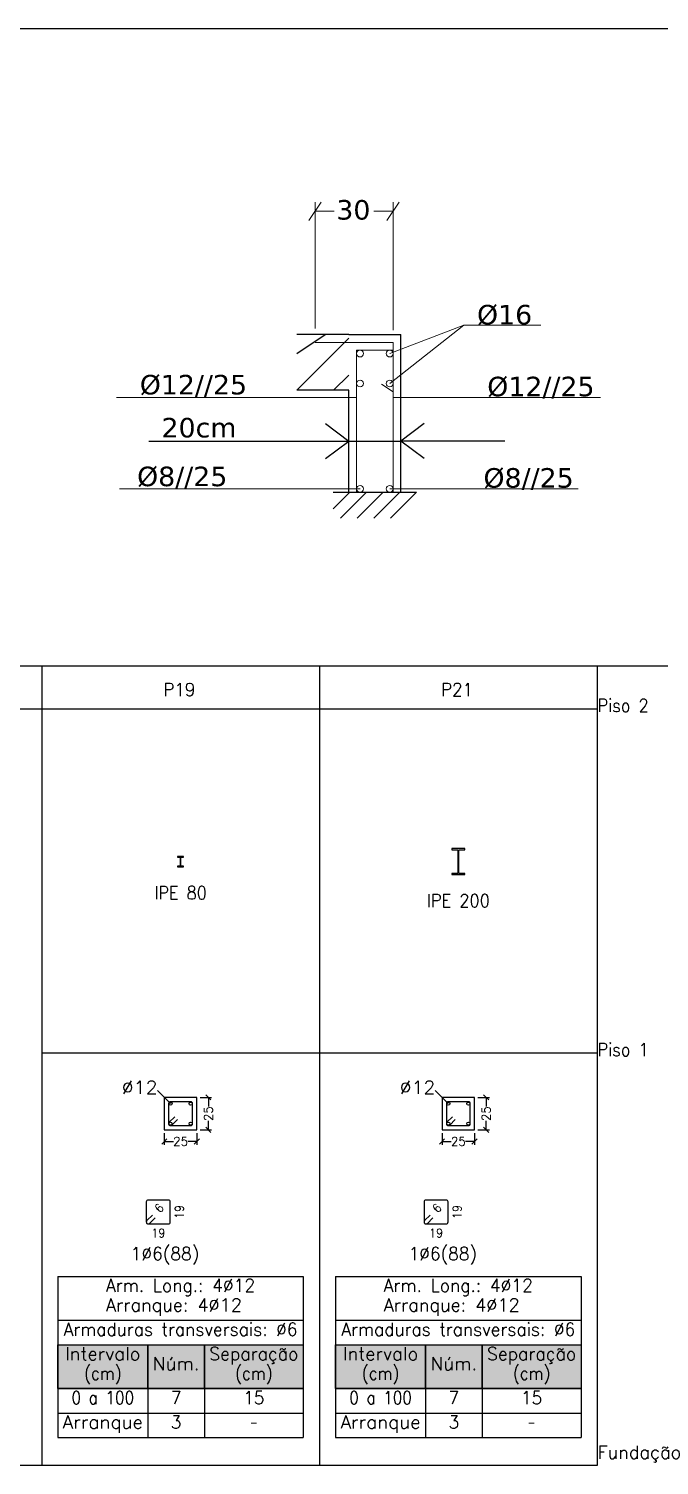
# Model space of a CAD drawing. Header units: millimetres. Extents: x 2071 to 2712, y 1262 to 1380.
# Drawn here: x 2321.01 to 2330.71, y 1353.51 to 1375.59 of the extents above; entities that cross this region are included whole.
import ezdxf
from ezdxf.enums import TextEntityAlignment as Align

# ---------------------------------------------------------------- set-up
doc = ezdxf.new("R2010")
doc.units = ezdxf.units.MM
doc.layers.add('.pormenores', color=8, linetype='Continuous')
doc.layers.add('SECC_COTAS', color=122, linetype='Continuous', lineweight=9)
doc.styles.add('CYPETXT_0.2_romans', font='ROMANS__.TTF', dxfattribs={"height": 0.133333})
doc.styles.add('CYPETXT_romans', font='ROMANS__.TTF', dxfattribs={"height": 0.2})
doc.styles.add('VERDANA', font='Verdana.ttf')
doc.dimstyles.new('cype_oblique', dxfattribs={"dimtxt": 0.18, "dimasz": 0.18, "dimexe": 0.05, "dimexo": 0.05, "dimgap": 0, "dimtad": 0, "dimdec": 4, "dimzin": 0, "dimdsep": 46, "dimtxsty": 'CYPETXT_0.2_romans', "dimblk": 'OBLIQUE', "dimtsz": 0.04, "dimcen": 0.09, "dimadec": 0, "dimazin": 0, "dimtfac": 1, "dimtdec": 4, "dimtofl": 0, "dimtmove": 2, "dimatfit": 3, "dimfxl": 1, "dimtolj": 1, "dimtzin": 0, "dimarcsym": 0})

# ---------------------------------------------------------------- blocks, each defined once
blk = doc.blocks.new('*D59')
at = {"layer": 'Defpoints', "color": 0, "transparency": 16777216}
for p in [(2314.99, 1326.635), (2315.49, 1326.635), (2315.49, 1326.458)]:
    blk.add_point(p, dxfattribs=at)
at = {"layer": 'SECC_COTAS', "color": 0, "lineweight": -2, "transparency": 16777216}
for p, q in [((2314.99, 1326.585), (2314.99, 1326.408)), ((2315.49, 1326.585), (2315.49, 1326.408)), ((2315.03, 1326.498), (2314.95, 1326.418)), ((2314.99, 1326.458), (2315.13, 1326.458)), ((2315.49, 1326.458), (2315.351, 1326.458)), ((2315.45, 1326.418), (2315.53, 1326.498))]:
    blk.add_line(p, q, dxfattribs=at)
at = {"layer": 'SECC_COTAS', "color": 0, "transparency": 16777216, "insert": (2315.24, 1326.458), "char_height": 0.1333, "attachment_point": 5, "style": 'CYPETXT_0.2_romans'}
blk.add_mtext('\\A1;25', dxfattribs=at)
blk = doc.blocks.new('_OBLIQUE')
at = {"color": 0, "linetype": 'ByBlock'}
blk.add_line((-0.5, -0.5), (0.5, 0.5), dxfattribs=at)
blk = doc.blocks.new('*D60')
at = {"layer": 'Defpoints', "color": 0, "transparency": 16777216}
for p in [(2315.49, 1327.135), (2315.667, 1327.135), (2315.49, 1326.635)]:
    blk.add_point(p, dxfattribs=at)
at = {"layer": 'SECC_COTAS', "color": 0, "lineweight": -2, "transparency": 16777216}
for p, q in [((2315.54, 1327.135), (2315.717, 1327.135)), ((2315.707, 1327.095), (2315.627, 1327.175)), ((2315.667, 1327.135), (2315.667, 1326.995)), ((2315.667, 1326.635), (2315.667, 1326.774)), ((2315.54, 1326.635), (2315.717, 1326.635)), ((2315.627, 1326.675), (2315.707, 1326.595))]:
    blk.add_line(p, q, dxfattribs=at)
at = {"layer": 'SECC_COTAS', "color": 0, "transparency": 16777216, "insert": (2315.667, 1326.885), "char_height": 0.1333, "attachment_point": 5, "rotation": 90, "style": 'CYPETXT_0.2_romans'}
blk.add_mtext('\\A1;25', dxfattribs=at)
blk = doc.blocks.new('*D61')
at = {"layer": 'Defpoints', "color": 0, "transparency": 16777216}
for p in [(2319.26, 1326.635), (2319.76, 1326.635), (2319.76, 1326.458)]:
    blk.add_point(p, dxfattribs=at)
at = {"layer": 'SECC_COTAS', "color": 0, "lineweight": -2, "transparency": 16777216}
for p, q in [((2319.26, 1326.585), (2319.26, 1326.408)), ((2319.76, 1326.585), (2319.76, 1326.408)), ((2319.3, 1326.498), (2319.22, 1326.418)), ((2319.26, 1326.458), (2319.4, 1326.458)), ((2319.76, 1326.458), (2319.621, 1326.458)), ((2319.72, 1326.418), (2319.8, 1326.498))]:
    blk.add_line(p, q, dxfattribs=at)
at = {"layer": 'SECC_COTAS', "color": 0, "transparency": 16777216, "insert": (2319.51, 1326.458), "char_height": 0.1333, "attachment_point": 5, "style": 'CYPETXT_0.2_romans'}
blk.add_mtext('\\A1;25', dxfattribs=at)
blk = doc.blocks.new('*D62')
at = {"layer": 'Defpoints', "color": 0, "transparency": 16777216}
for p in [(2319.76, 1327.135), (2319.937, 1327.135), (2319.76, 1326.635)]:
    blk.add_point(p, dxfattribs=at)
at = {"layer": 'SECC_COTAS', "color": 0, "lineweight": -2, "transparency": 16777216}
for p, q in [((2319.81, 1327.135), (2319.987, 1327.135)), ((2319.977, 1327.095), (2319.897, 1327.175)), ((2319.937, 1327.135), (2319.937, 1326.995)), ((2319.937, 1326.635), (2319.937, 1326.774)), ((2319.81, 1326.635), (2319.987, 1326.635)), ((2319.897, 1326.675), (2319.977, 1326.595))]:
    blk.add_line(p, q, dxfattribs=at)
at = {"layer": 'SECC_COTAS', "color": 0, "transparency": 16777216, "insert": (2319.937, 1326.885), "char_height": 0.1333, "attachment_point": 5, "rotation": 90, "style": 'CYPETXT_0.2_romans'}
blk.add_mtext('\\A1;25', dxfattribs=at)

msp = doc.modelspace()

# ---------------------------------------------------------------- hatches: boundary and pattern name
at = {"layer": '.pormenores', "true_color": 0xf2f1f0}
for points in [[(2321.46033, 1355.36465), (2322.84319, 1355.36465), (2322.84319, 1354.6896), (2321.46033, 1354.6896)], [(2322.84319, 1355.36465), (2323.71322, 1355.36465), (2323.71322, 1354.6896), (2322.84319, 1354.6896)], [(2323.71322, 1355.36465), (2325.23401, 1355.36465), (2325.23401, 1354.6896), (2323.71322, 1354.6896)], [(2325.73033, 1355.36465), (2327.11319, 1355.36465), (2327.11319, 1354.6896), (2325.73033, 1354.6896)], [(2327.11319, 1355.36465), (2327.98322, 1355.36465), (2327.98322, 1354.6896), (2327.11319, 1354.6896)], [(2327.98322, 1355.36465), (2329.50401, 1355.36465), (2329.50401, 1354.6896), (2327.98322, 1354.6896)]]:
    msp.add_hatch(color=7, dxfattribs=at).paths.add_polyline_path(points, flags=0)

# ---------------------------------------------------------------- linework, layer by layer
at = {"layer": '.pormenores', "lineweight": 0}
for p, q in [((2325.32011, 1372.6486), (2325.50811, 1372.9286)), ((2325.41411, 1370.9886), (2325.41411, 1372.9286)), ((2326.70811, 1372.9286), (2326.52011, 1372.6486)), ((2326.61411, 1370.9886), (2326.61411, 1372.9286)), ((2325.41411, 1372.7886), (2325.70811, 1372.7886)), ((2326.32011, 1372.7886), (2326.61411, 1372.7886)), ((2326.61411, 1370.96104), (2326.61411, 1371.9086)), ((2327.70292, 1371.0386), (2326.56211, 1370.6005)), ((2327.70292, 1371.0386), (2326.56211, 1370.1405)), ((2327.70292, 1371.0386), (2328.88466, 1371.0386)), ((2322.36127, 1369.92542), (2326.05411, 1369.92542)), ((2327.75492, 1369.92542), (2326.61411, 1369.92542)), ((2327.75492, 1369.92542), (2329.80326, 1369.92542)), ((2322.40612, 1368.52058), (2326.10611, 1368.52058)), ((2327.70292, 1368.52058), (2326.56211, 1368.52058)), ((2327.70292, 1368.52058), (2329.46148, 1368.52058))]:
    msp.add_line(p, q, dxfattribs=at)
at = {"layer": '.pormenores'}
for p, q in [((2325.13411, 1370.6024), (2325.56811, 1370.8925)), ((2325.93411, 1370.8925), (2325.13411, 1370.8925)), ((2325.13411, 1370.0364), (2325.93411, 1370.8364)), ((2325.93411, 1370.8925), (2326.73411, 1370.8925)), ((2326.73411, 1370.1925), (2326.73411, 1370.8925)), ((2325.70011, 1370.0364), (2325.93411, 1370.2704)), ((2325.93411, 1370.0364), (2325.13411, 1370.0364)), ((2325.93411, 1368.46858), (2325.93411, 1370.0364)), ((2326.73411, 1368.46858), (2326.73411, 1370.1925)), ((2325.57411, 1369.52526), (2325.93411, 1369.25526)), ((2327.09411, 1369.52526), (2326.73411, 1369.25526)), ((2322.85811, 1369.25526), (2325.93411, 1369.25526)), ((2325.57411, 1368.98526), (2325.93411, 1369.25526)), ((2325.93411, 1369.25526), (2326.73411, 1369.25526)), ((2327.09411, 1368.98526), (2326.73411, 1369.25526)), ((2328.33411, 1369.25526), (2326.73411, 1369.25526)), ((2325.69411, 1368.46858), (2326.97411, 1368.46858)), ((2325.95011, 1368.46858), (2325.69411, 1368.21258)), ((2325.69411, 1368.46858), (2326.97411, 1368.46858)), ((2326.20611, 1368.46858), (2325.80611, 1368.06858)), ((2326.46211, 1368.46858), (2326.06211, 1368.06858)), ((2326.71811, 1368.46858), (2326.31811, 1368.06858)), ((2326.97411, 1368.46858), (2326.57411, 1368.06858)), ((2326.97411, 1368.46858), (2326.57411, 1368.06858)), ((2316.90717, 1365.80127), (2321.21717, 1365.80127)), ((2321.21717, 1365.14127), (2321.21717, 1365.80127)), ((2321.21717, 1365.80127), (2325.48717, 1365.80127)), ((2325.48717, 1365.14127), (2325.48717, 1365.80127)), ((2325.48717, 1365.80127), (2329.75717, 1365.80127)), ((2329.75717, 1365.14127), (2329.75717, 1365.80127)), ((2316.90717, 1365.14127), (2321.21717, 1365.14127)), ((2321.21717, 1365.14127), (2325.48717, 1365.14127)), ((2325.48717, 1365.14127), (2329.75717, 1365.14127)), ((2329.75717, 1359.85127), (2329.75717, 1365.14127)), ((2321.21717, 1353.51127), (2321.21717, 1359.85127)), ((2321.21717, 1359.85127), (2325.48717, 1359.85127)), ((2325.48717, 1353.51127), (2325.48717, 1359.85127)), ((2325.48717, 1359.85127), (2329.75717, 1359.85127)), ((2329.75717, 1353.51127), (2329.75717, 1359.85127)), ((2321.46024, 1356.41494), (2325.23409, 1356.41494)), ((2321.46024, 1356.41494), (2321.46024, 1353.9392)), ((2325.23409, 1356.41494), (2325.23409, 1353.9392)), ((2325.73024, 1356.41494), (2329.50409, 1356.41494)), ((2325.73024, 1356.41494), (2325.73024, 1353.9392)), ((2329.50409, 1356.41494), (2329.50409, 1353.9392)), ((2321.46024, 1355.73989), (2325.23409, 1355.73989)), ((2325.73024, 1355.73989), (2329.50409, 1355.73989)), ((2321.46024, 1355.36473), (2325.23409, 1355.36473)), ((2321.46033, 1355.36465), (2325.23401, 1355.36465)), ((2321.46033, 1355.36465), (2321.46033, 1353.93928)), ((2322.84319, 1355.36465), (2322.84319, 1353.93928)), ((2323.71322, 1355.36465), (2323.71322, 1353.93928)), ((2325.23401, 1355.36465), (2325.23401, 1353.93928)), ((2325.73024, 1355.36473), (2329.50409, 1355.36473)), ((2325.73033, 1355.36465), (2329.50401, 1355.36465)), ((2325.73033, 1355.36465), (2325.73033, 1353.93928)), ((2327.11319, 1355.36465), (2327.11319, 1353.93928)), ((2327.98322, 1355.36465), (2327.98322, 1353.93928)), ((2329.50401, 1355.36465), (2329.50401, 1353.93928)), ((2321.46033, 1354.6896), (2325.23401, 1354.6896)), ((2325.73033, 1354.6896), (2329.50401, 1354.6896)), ((2321.46033, 1354.31444), (2325.23401, 1354.31444)), ((2325.73033, 1354.31444), (2329.50401, 1354.31444)), ((2321.46024, 1353.9392), (2325.23409, 1353.9392)), ((2321.46033, 1353.93928), (2325.23401, 1353.93928)), ((2325.73024, 1353.9392), (2329.50409, 1353.9392)), ((2325.73033, 1353.93928), (2329.50401, 1353.93928))]:
    msp.add_line(p, q, dxfattribs=at)
at = {"layer": '.pormenores', "lineweight": 9}
for p, q in [((2325.41411, 1370.7725), (2326.61411, 1370.7725)), ((2326.61411, 1370.1925), (2326.61411, 1370.7725)), ((2326.05411, 1370.1925), (2326.05411, 1370.6525)), ((2326.05411, 1370.6525), (2326.61411, 1370.6525)), ((2326.05411, 1368.46858), (2326.05411, 1370.1925)), ((2326.61411, 1368.46858), (2326.61411, 1370.1925))]:
    msp.add_line(p, q, dxfattribs=at)
at = {"layer": '.pormenores'}
for points in [[(2330.8929, 1375.59422), (2299.64717, 1375.59422), (2299.64717, 1365.80127), (2330.8929, 1365.80127)], [(2316.90717, 1359.85127), (2316.90717, 1365.14127), (2321.21717, 1365.14127)], [(2321.21717, 1359.85127), (2321.21717, 1365.14127), (2325.48717, 1365.14127)], [(2325.48717, 1359.85127), (2325.48717, 1365.14127), (2329.75717, 1365.14127)], [(2323.19317, 1359.07027), (2322.99317, 1359.27027)], [(2327.46317, 1359.07027), (2327.26317, 1359.27027)], [(2323.25681, 1358.86833), (2323.17195, 1358.78348), (2323.16822, 1358.77894), (2323.16545, 1358.77375), (2323.16374, 1358.76812), (2323.16317, 1358.76227), (2323.16374, 1358.75642), (2323.16545, 1358.75079), (2323.16822, 1358.7456), (2323.17195, 1358.74106), (2323.1765, 1358.73732), (2323.18169, 1358.73455), (2323.18731, 1358.73285), (2323.19317, 1358.73227), (2323.50117, 1358.73227), (2323.51265, 1358.73455), (2323.52238, 1358.74106), (2323.52888, 1358.75079), (2323.53117, 1358.76227), (2323.53117, 1359.07027), (2323.52888, 1359.08175), (2323.52238, 1359.09148), (2323.51265, 1359.09799), (2323.50117, 1359.10027), (2323.19317, 1359.10027), (2323.18169, 1359.09799), (2323.17195, 1359.09148), (2323.16545, 1359.08175), (2323.16317, 1359.07027), (2323.16317, 1358.76227), (2323.16374, 1358.75642), (2323.16545, 1358.75079), (2323.16822, 1358.7456), (2323.17195, 1358.74106), (2323.1765, 1358.73732), (2323.18169, 1358.73455), (2323.18731, 1358.73285), (2323.19317, 1358.73227), (2323.19902, 1358.73285), (2323.20465, 1358.73455), (2323.20983, 1358.73732), (2323.21438, 1358.74106), (2323.29923, 1358.82591)], [(2327.52681, 1358.86833), (2327.44195, 1358.78348), (2327.43822, 1358.77894), (2327.43545, 1358.77375), (2327.43374, 1358.76812), (2327.43317, 1358.76227), (2327.43374, 1358.75642), (2327.43545, 1358.75079), (2327.43822, 1358.7456), (2327.44195, 1358.74106), (2327.4465, 1358.73732), (2327.45169, 1358.73455), (2327.45731, 1358.73285), (2327.46317, 1358.73227), (2327.77117, 1358.73227), (2327.78265, 1358.73455), (2327.79238, 1358.74106), (2327.79888, 1358.75079), (2327.80117, 1358.76227), (2327.80117, 1359.07027), (2327.79888, 1359.08175), (2327.79238, 1359.09148), (2327.78265, 1359.09799), (2327.77117, 1359.10027), (2327.46317, 1359.10027), (2327.45169, 1359.09799), (2327.44195, 1359.09148), (2327.43545, 1359.08175), (2327.43317, 1359.07027), (2327.43317, 1358.76227), (2327.43374, 1358.75642), (2327.43545, 1358.75079), (2327.43822, 1358.7456), (2327.44195, 1358.74106), (2327.4465, 1358.73732), (2327.45169, 1358.73455), (2327.45731, 1358.73285), (2327.46317, 1358.73227), (2327.46902, 1358.73285), (2327.47465, 1358.73455), (2327.47983, 1358.73732), (2327.48438, 1358.74106), (2327.56923, 1358.82591)], [(2322.91431, 1357.357), (2322.82945, 1357.27215), (2322.82572, 1357.2676), (2322.82295, 1357.26242), (2322.82124, 1357.25679), (2322.82067, 1357.25094), (2322.82124, 1357.24508), (2322.82295, 1357.23945), (2322.82572, 1357.23427), (2322.82945, 1357.22972), (2322.834, 1357.22599), (2322.83919, 1357.22322), (2322.84481, 1357.22151), (2322.85067, 1357.22094), (2323.15867, 1357.22094), (2323.17015, 1357.22322), (2323.17988, 1357.22972), (2323.18638, 1357.23945), (2323.18867, 1357.25094), (2323.18867, 1357.55894), (2323.18638, 1357.57042), (2323.17988, 1357.58015), (2323.17015, 1357.58665), (2323.15867, 1357.58894), (2322.85067, 1357.58894), (2322.83919, 1357.58665), (2322.82945, 1357.58015), (2322.82295, 1357.57042), (2322.82067, 1357.55894), (2322.82067, 1357.25094), (2322.82124, 1357.24508), (2322.82295, 1357.23945), (2322.82572, 1357.23427), (2322.82945, 1357.22972), (2322.834, 1357.22599), (2322.83919, 1357.22322), (2322.84481, 1357.22151), (2322.85067, 1357.22094), (2322.85652, 1357.22151), (2322.86215, 1357.22322), (2322.86733, 1357.22599), (2322.87188, 1357.22972), (2322.95673, 1357.31457)], [(2327.18431, 1357.357), (2327.09945, 1357.27215), (2327.09572, 1357.2676), (2327.09295, 1357.26242), (2327.09124, 1357.25679), (2327.09067, 1357.25094), (2327.09124, 1357.24508), (2327.09295, 1357.23945), (2327.09572, 1357.23427), (2327.09945, 1357.22972), (2327.104, 1357.22599), (2327.10919, 1357.22322), (2327.11481, 1357.22151), (2327.12067, 1357.22094), (2327.42867, 1357.22094), (2327.44015, 1357.22322), (2327.44988, 1357.22972), (2327.45638, 1357.23945), (2327.45867, 1357.25094), (2327.45867, 1357.55894), (2327.45638, 1357.57042), (2327.44988, 1357.58015), (2327.44015, 1357.58665), (2327.42867, 1357.58894), (2327.12067, 1357.58894), (2327.10919, 1357.58665), (2327.09945, 1357.58015), (2327.09295, 1357.57042), (2327.09067, 1357.55894), (2327.09067, 1357.25094), (2327.09124, 1357.24508), (2327.09295, 1357.23945), (2327.09572, 1357.23427), (2327.09945, 1357.22972), (2327.104, 1357.22599), (2327.10919, 1357.22322), (2327.11481, 1357.22151), (2327.12067, 1357.22094), (2327.12652, 1357.22151), (2327.13215, 1357.22322), (2327.13733, 1357.22599), (2327.14188, 1357.22972), (2327.22673, 1357.31457)], [(2299.64717, 1353.51127), (2303.95717, 1353.51127), (2308.26717, 1353.51127), (2312.53717, 1353.51127), (2316.90717, 1353.51127), (2321.21717, 1353.51127), (2325.48717, 1353.51127), (2329.75717, 1353.51127)]]:
    msp.add_lwpolyline(points, dxfattribs=at)
at = {"layer": '.pormenores', "lineweight": 9}
msp.add_lwpolyline([(2326.61411, 1370.6525), (2326.61411, 1370.0125), (2326.43411, 1370.1325)], dxfattribs=at)
at = {"layer": '.pormenores'}
for points in [[(2327.51717, 1362.59127), (2327.71717, 1362.59127), (2327.71717, 1362.60827), (2327.62277, 1362.60827), (2327.62277, 1362.97427), (2327.71717, 1362.97427), (2327.71717, 1362.99127), (2327.51717, 1362.99127), (2327.51717, 1362.97427), (2327.61157, 1362.97427), (2327.61157, 1362.60827), (2327.51717, 1362.60827), (2327.51717, 1362.59127)], [(2323.30117, 1362.71127), (2323.39317, 1362.71127), (2323.39317, 1362.72167), (2323.35097, 1362.72167), (2323.35097, 1362.86087), (2323.39317, 1362.86087), (2323.39317, 1362.87127), (2323.30117, 1362.87127), (2323.30117, 1362.86087), (2323.34337, 1362.86087), (2323.34337, 1362.72167), (2323.30117, 1362.72167), (2323.30117, 1362.71127)], [(2323.09717, 1358.66627), (2323.59717, 1358.66627), (2323.59717, 1359.16627), (2323.09717, 1359.16627), (2323.09717, 1358.66627)], [(2327.36717, 1358.66627), (2327.86717, 1358.66627), (2327.86717, 1359.16627), (2327.36717, 1359.16627), (2327.36717, 1358.66627)]]:
    msp.add_lwpolyline(points, close=True, dxfattribs=at)
at = {"layer": '.pormenores', "color": 7, "true_color": 0xf2f1f0}
for points in [[(2321.46033, 1355.36465), (2322.84319, 1355.36465), (2322.84319, 1354.6896), (2321.46033, 1354.6896)], [(2322.84319, 1355.36465), (2323.71322, 1355.36465), (2323.71322, 1354.6896), (2322.84319, 1354.6896)], [(2323.71322, 1355.36465), (2325.23401, 1355.36465), (2325.23401, 1354.6896), (2323.71322, 1354.6896)], [(2325.73033, 1355.36465), (2327.11319, 1355.36465), (2327.11319, 1354.6896), (2325.73033, 1354.6896)], [(2327.11319, 1355.36465), (2327.98322, 1355.36465), (2327.98322, 1354.6896), (2327.11319, 1354.6896)], [(2327.98322, 1355.36465), (2329.50401, 1355.36465), (2329.50401, 1354.6896), (2327.98322, 1354.6896)]]:
    msp.add_lwpolyline(points, close=True, dxfattribs=at)
at = {"layer": '.pormenores', "lineweight": 9}
for centre in [(2326.10611, 1370.6005), (2326.56211, 1370.6005), (2326.10611, 1370.1405), (2326.56211, 1370.1405), (2326.10611, 1368.52058), (2326.56211, 1368.52058)]:
    msp.add_circle(centre, 0.052, dxfattribs=at)
at = {"layer": '.pormenores'}
for centre in [(2323.19317, 1359.07027), (2323.50117, 1359.07027), (2327.46317, 1359.07027), (2327.77117, 1359.07027), (2323.19317, 1358.76227), (2323.50117, 1358.76227), (2327.46317, 1358.76227), (2327.77117, 1358.76227)]:
    msp.add_circle(centre, 0.024, dxfattribs=at)

# ---------------------------------------------------------------- texts
at = {"layer": '.pormenores', "lineweight": 0, "style": 'VERDANA'}
for s, p in [('30', (2326.00326, 1372.66054)), ('%%C16 ', (2328.39413, 1371.04921)), ('%%C12//25 ', (2323.61014, 1369.97298)), ('%%C12//25 ', (2328.95164, 1369.9444)), ('%%C8//25 ', (2323.43781, 1368.56237)), ('%%C8//25 ', (2328.76241, 1368.53956))]:
    msp.add_text(s, height=0.3, dxfattribs=at).set_placement(p, align=Align.CENTER)
at = {"layer": '.pormenores', "style": 'VERDANA'}
msp.add_text('20cm', height=0.3, dxfattribs=at).set_placement((2323.62987, 1369.31178), align=Align.CENTER)
at = {"layer": '.pormenores', "style": 'CYPETXT_romans'}
for s, height, width, p, p2 in [('P19', 0.2, 0.837611, (2323.08157, 1365.33627), (2323.57357, 1365.33627)), ('P21', 0.2, 0.837611, (2327.35157, 1365.33627), (2327.84357, 1365.33627)), ('Piso 2', 0.2, 0.767444, (2329.75717, 1365.09127), (2330.54317, 1365.09127)), ('IPE 80', 0.2, 0.766796, (2322.94367, 1362.21127), (2323.75067, 1362.21127)), ('IPE 200', 0.2, 0.778268, (2327.13267, 1362.09127), (2328.10167, 1362.09127)), ('Piso 1', 0.2, 0.767444, (2329.75717, 1359.80127), (2330.54317, 1359.80127)), ('%%c12', 0.2, 0.981878, (2322.44417, 1359.22027), (2322.99317, 1359.22027)), ('%%c12', 0.2, 0.981878, (2326.71417, 1359.22027), (2327.26317, 1359.22027)), ('19', 0.133333, 0.840941, (2322.89667, 1357.01494), (2323.11267, 1357.01494)), ('19', 0.133333, 0.840941, (2327.16667, 1357.01494), (2327.38267, 1357.01494)), ('1%%c6(88)', 0.2, 0.865464, (2322.58117, 1356.66494), (2323.63417, 1356.66494)), ('1%%c6(88)', 0.2, 0.865464, (2326.85117, 1356.66494), (2327.90417, 1356.66494)), ('Arm. Long.: 4%%c12', 0.2, 0.836015, (2322.20015, 1356.17576), (2324.4943, 1356.17576)), ('Arm. Long.: 4%%c12', 0.2, 0.836015, (2326.47015, 1356.17576), (2328.7643, 1356.17576)), ('Arranque: 4%%c12', 0.2, 0.875675, (2322.20015, 1355.87587), (2324.29037, 1355.87587)), ('Arranque: 4%%c12', 0.2, 0.875675, (2326.47015, 1355.87587), (2328.56037, 1355.87587)), ('Armaduras transversais: %%c6', 0.2, 0.835463, (2321.54931, 1355.50071), (2325.14499, 1355.50071)), ('Armaduras transversais: %%c6', 0.2, 0.835463, (2325.81931, 1355.50071), (2329.41499, 1355.50071)), ('Intervalo', 0.2, 0.905098, (2321.5715, 1355.12547), (2322.73207, 1355.12547)), ('Separação', 0.2, 0.865372, (2323.78841, 1355.12547), (2325.1589, 1355.12547)), ('Intervalo', 0.2, 0.905098, (2325.8415, 1355.12547), (2327.00207, 1355.12547)), ('Separação', 0.2, 0.865372, (2328.05841, 1355.12547), (2329.4289, 1355.12547)), ('(cm)', 0.2, 0.78554, (2321.86385, 1354.82558), (2322.43964, 1354.82558)), ('Núm.', 0.2, 0.922395, (2322.91837, 1354.97553), (2323.63811, 1354.97553)), ('(cm)', 0.2, 0.78554, (2324.18575, 1354.82558), (2324.76154, 1354.82558)), ('(cm)', 0.2, 0.78554, (2326.13385, 1354.82558), (2326.70964, 1354.82558)), ('Núm.', 0.2, 0.922395, (2327.18837, 1354.97553), (2327.90811, 1354.97553)), ('(cm)', 0.2, 0.78554, (2328.45575, 1354.82558), (2329.03154, 1354.82558)), ('0 a 100', 0.2, 0.708827, (2321.67047, 1354.45042), (2322.63312, 1354.45042)), ('7', 0.2, 0.840631, (2323.19727, 1354.45042), (2323.35921, 1354.45042)), ('15', 0.2, 0.840631, (2324.31173, 1354.45042), (2324.63561, 1354.45042)), ('0 a 100', 0.2, 0.708827, (2325.94047, 1354.45042), (2326.90312, 1354.45042)), ('7', 0.2, 0.840631, (2327.46727, 1354.45042), (2327.62921, 1354.45042)), ('15', 0.2, 0.840631, (2328.58173, 1354.45042), (2328.90561, 1354.45042)), ('Arranque', 0.2, 0.923559, (2321.53551, 1354.07527), (2322.76806, 1354.07527)), ('3', 0.2, 0.840631, (2323.19727, 1354.07527), (2323.35921, 1354.07527)), ('-', 0.2, 0.481468, (2324.41367, 1354.07527), (2324.53363, 1354.07527)), ('Arranque', 0.2, 0.923559, (2325.80551, 1354.07527), (2327.03806, 1354.07527)), ('3', 0.2, 0.840631, (2327.46727, 1354.07527), (2327.62921, 1354.07527)), ('-', 0.2, 0.481468, (2328.68367, 1354.07527), (2328.80363, 1354.07527)), ('Fundação', 0.2, 0.889077, (2329.75717, 1353.61127), (2331.04417, 1353.61127))]:
    msp.add_text(s, height=height, dxfattribs=dict(at, width=width)).set_placement(p, p2, align=Align.FIT)
at = {"layer": '.pormenores', "style": 'CYPETXT_romans', "width": 0.840941}
for s, height, rotation, p, p2 in [('6', 0.13333, 45, (2323.02697, 1357.3801), (2323.10334, 1357.45647)), ('19', 0.133333, 90, (2323.39467, 1357.29694), (2323.39467, 1357.51294)), ('6', 0.13333, 45, (2327.29697, 1357.3801), (2327.37334, 1357.45647)), ('19', 0.133333, 90, (2327.66467, 1357.29694), (2327.66467, 1357.51294))]:
    msp.add_text(s, height=height, rotation=rotation, dxfattribs=at).set_placement(p, p2, align=Align.FIT)

# ---------------------------------------------------------------- dimensions: what is measured, and where the dimension line sits
at = {"layer": '.pormenores'}
for p1, p2, picture, middle in [((2323.59717, 1358.66627), (2323.59717, 1359.16627), '*D60', (2323.7745, 1358.91627)), ((2327.86717, 1358.66627), (2327.86717, 1359.16627), '*D62', (2328.0445, 1358.91627)), ((2323.09717, 1358.66627), (2323.59717, 1358.66627), '*D59', (2323.34717, 1358.48894)), ((2327.36717, 1358.66627), (2327.86717, 1358.66627), '*D61', (2327.61717, 1358.48894))]:
    dim = msp.add_aligned_dim(p1=p1, p2=p2, distance=-0.17733, text='25', dimstyle='cype_oblique', dxfattribs=at)
    dim.commit()
    dim.dimension.update_dxf_attribs({"geometry": picture, "text_midpoint": middle, "insert": (8.1071, 32.03141)})

doc.saveas('drawing.dxf')
